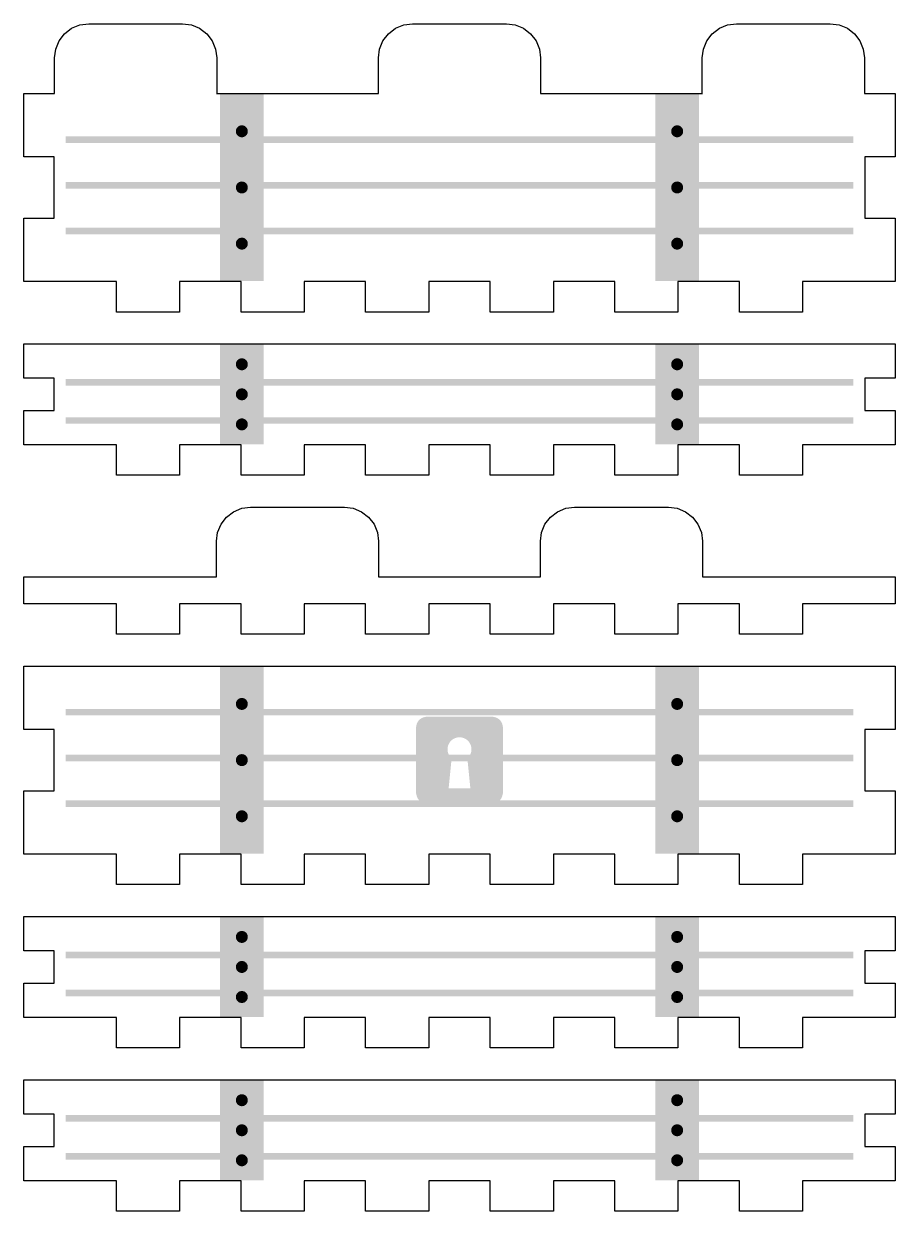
# Model space of a CAD drawing. Header units: millimetres. Extents: x 6 to 299, y 6 to 451.
# Drawn here: x 89 to 169, y 10.9 to 119.9 of the extents above; entities that cross this region are included whole.
import ezdxf

# ---------------------------------------------------------------- set-up
doc = ezdxf.new("R2010")
doc.units = ezdxf.units.MM
doc.layers.add('CUT', color=1, linetype='Continuous')
doc.layers.add('RASTER', color=7, linetype='Continuous')

msp = doc.modelspace()

# ---------------------------------------------------------------- hatches: boundary and pattern name
at = {"layer": 'RASTER'}
for points in [[(107, 113.5), (111, 113.5), (111, 96.3), (107, 96.3)], [(147, 113.5), (151, 113.5), (151, 96.3), (147, 96.3)], [(109.55, 110.06), (109.545, 109.988), (109.531, 109.918), (109.508, 109.85), (109.476, 109.785), (109.436, 109.725), (109.389, 109.671), (109.335, 109.624), (109.275, 109.584), (109.21, 109.552), (109.142, 109.529), (109.072, 109.515), (109, 109.51), (108.928, 109.515), (108.858, 109.529), (108.79, 109.552), (108.725, 109.584), (108.665, 109.624), (108.611, 109.671), (108.564, 109.725), (108.524, 109.785), (108.492, 109.85), (108.469, 109.918), (108.455, 109.988), (108.45, 110.06), (108.455, 110.132), (108.469, 110.202), (108.492, 110.27), (108.524, 110.335), (108.564, 110.395), (108.611, 110.449), (108.665, 110.496), (108.725, 110.536), (108.79, 110.568), (108.858, 110.591), (108.928, 110.605), (109, 110.61), (109.072, 110.605), (109.142, 110.591), (109.21, 110.568), (109.275, 110.536), (109.335, 110.496), (109.389, 110.449), (109.436, 110.395), (109.476, 110.335), (109.508, 110.27), (109.531, 110.202), (109.545, 110.132)], [(149.55, 110.06), (149.545, 109.988), (149.531, 109.918), (149.508, 109.85), (149.476, 109.785), (149.436, 109.725), (149.389, 109.671), (149.335, 109.624), (149.275, 109.584), (149.21, 109.552), (149.142, 109.529), (149.072, 109.515), (149, 109.51), (148.928, 109.515), (148.858, 109.529), (148.79, 109.552), (148.725, 109.584), (148.665, 109.624), (148.611, 109.671), (148.564, 109.725), (148.524, 109.785), (148.492, 109.85), (148.469, 109.918), (148.455, 109.988), (148.45, 110.06), (148.455, 110.132), (148.469, 110.202), (148.492, 110.27), (148.524, 110.335), (148.564, 110.395), (148.611, 110.449), (148.665, 110.496), (148.725, 110.536), (148.79, 110.568), (148.858, 110.591), (148.928, 110.605), (149, 110.61), (149.072, 110.605), (149.142, 110.591), (149.21, 110.568), (149.275, 110.536), (149.335, 110.496), (149.389, 110.449), (149.436, 110.395), (149.476, 110.335), (149.508, 110.27), (149.531, 110.202), (149.545, 110.132)], [(92.8, 109.6), (165.2, 109.6), (165.2, 109), (92.8, 109)], [(92.8, 105.4), (165.2, 105.4), (165.2, 104.8), (92.8, 104.8)], [(109.55, 104.9), (109.545, 104.828), (109.531, 104.758), (109.508, 104.69), (109.476, 104.625), (109.436, 104.565), (109.389, 104.511), (109.335, 104.464), (109.275, 104.424), (109.21, 104.392), (109.142, 104.369), (109.072, 104.355), (109, 104.35), (108.928, 104.355), (108.858, 104.369), (108.79, 104.392), (108.725, 104.424), (108.665, 104.464), (108.611, 104.511), (108.564, 104.565), (108.524, 104.625), (108.492, 104.69), (108.469, 104.758), (108.455, 104.828), (108.45, 104.9), (108.455, 104.972), (108.469, 105.042), (108.492, 105.11), (108.524, 105.175), (108.564, 105.235), (108.611, 105.289), (108.665, 105.336), (108.725, 105.376), (108.79, 105.408), (108.858, 105.431), (108.928, 105.445), (109, 105.45), (109.072, 105.445), (109.142, 105.431), (109.21, 105.408), (109.275, 105.376), (109.335, 105.336), (109.389, 105.289), (109.436, 105.235), (109.476, 105.175), (109.508, 105.11), (109.531, 105.042), (109.545, 104.972)], [(149.55, 104.9), (149.545, 104.828), (149.531, 104.758), (149.508, 104.69), (149.476, 104.625), (149.436, 104.565), (149.389, 104.511), (149.335, 104.464), (149.275, 104.424), (149.21, 104.392), (149.142, 104.369), (149.072, 104.355), (149, 104.35), (148.928, 104.355), (148.858, 104.369), (148.79, 104.392), (148.725, 104.424), (148.665, 104.464), (148.611, 104.511), (148.564, 104.565), (148.524, 104.625), (148.492, 104.69), (148.469, 104.758), (148.455, 104.828), (148.45, 104.9), (148.455, 104.972), (148.469, 105.042), (148.492, 105.11), (148.524, 105.175), (148.564, 105.235), (148.611, 105.289), (148.665, 105.336), (148.725, 105.376), (148.79, 105.408), (148.858, 105.431), (148.928, 105.445), (149, 105.45), (149.072, 105.445), (149.142, 105.431), (149.21, 105.408), (149.275, 105.376), (149.335, 105.336), (149.389, 105.289), (149.436, 105.235), (149.476, 105.175), (149.508, 105.11), (149.531, 105.042), (149.545, 104.972)], [(92.8, 101.2), (165.2, 101.2), (165.2, 100.6), (92.8, 100.6)], [(109.55, 99.74), (109.545, 99.668), (109.531, 99.598), (109.508, 99.53), (109.476, 99.465), (109.436, 99.405), (109.389, 99.351), (109.335, 99.304), (109.275, 99.264), (109.21, 99.232), (109.142, 99.209), (109.072, 99.195), (109, 99.19), (108.928, 99.195), (108.858, 99.209), (108.79, 99.232), (108.725, 99.264), (108.665, 99.304), (108.611, 99.351), (108.564, 99.405), (108.524, 99.465), (108.492, 99.53), (108.469, 99.598), (108.455, 99.668), (108.45, 99.74), (108.455, 99.812), (108.469, 99.882), (108.492, 99.95), (108.524, 100.015), (108.564, 100.075), (108.611, 100.129), (108.665, 100.176), (108.725, 100.216), (108.79, 100.248), (108.858, 100.271), (108.928, 100.285), (109, 100.29), (109.072, 100.285), (109.142, 100.271), (109.21, 100.248), (109.275, 100.216), (109.335, 100.176), (109.389, 100.129), (109.436, 100.075), (109.476, 100.015), (109.508, 99.95), (109.531, 99.882), (109.545, 99.812)], [(149.55, 99.74), (149.545, 99.668), (149.531, 99.598), (149.508, 99.53), (149.476, 99.465), (149.436, 99.405), (149.389, 99.351), (149.335, 99.304), (149.275, 99.264), (149.21, 99.232), (149.142, 99.209), (149.072, 99.195), (149, 99.19), (148.928, 99.195), (148.858, 99.209), (148.79, 99.232), (148.725, 99.264), (148.665, 99.304), (148.611, 99.351), (148.564, 99.405), (148.524, 99.465), (148.492, 99.53), (148.469, 99.598), (148.455, 99.668), (148.45, 99.74), (148.455, 99.812), (148.469, 99.882), (148.492, 99.95), (148.524, 100.015), (148.564, 100.075), (148.611, 100.129), (148.665, 100.176), (148.725, 100.216), (148.79, 100.248), (148.858, 100.271), (148.928, 100.285), (149, 100.29), (149.072, 100.285), (149.142, 100.271), (149.21, 100.248), (149.275, 100.216), (149.335, 100.176), (149.389, 100.129), (149.436, 100.075), (149.476, 100.015), (149.508, 99.95), (149.531, 99.882), (149.545, 99.812)], [(107, 90.5), (111, 90.5), (111, 81.3), (107, 81.3)], [(147, 90.5), (151, 90.5), (151, 81.3), (147, 81.3)], [(109.55, 88.66), (109.545, 88.588), (109.531, 88.518), (109.508, 88.45), (109.476, 88.385), (109.436, 88.325), (109.389, 88.271), (109.335, 88.224), (109.275, 88.184), (109.21, 88.152), (109.142, 88.129), (109.072, 88.115), (109, 88.11), (108.928, 88.115), (108.858, 88.129), (108.79, 88.152), (108.725, 88.184), (108.665, 88.224), (108.611, 88.271), (108.564, 88.325), (108.524, 88.385), (108.492, 88.45), (108.469, 88.518), (108.455, 88.588), (108.45, 88.66), (108.455, 88.732), (108.469, 88.802), (108.492, 88.87), (108.524, 88.935), (108.564, 88.995), (108.611, 89.049), (108.665, 89.096), (108.725, 89.136), (108.79, 89.168), (108.858, 89.191), (108.928, 89.205), (109, 89.21), (109.072, 89.205), (109.142, 89.191), (109.21, 89.168), (109.275, 89.136), (109.335, 89.096), (109.389, 89.049), (109.436, 88.995), (109.476, 88.935), (109.508, 88.87), (109.531, 88.802), (109.545, 88.732)], [(149.55, 88.66), (149.545, 88.588), (149.531, 88.518), (149.508, 88.45), (149.476, 88.385), (149.436, 88.325), (149.389, 88.271), (149.335, 88.224), (149.275, 88.184), (149.21, 88.152), (149.142, 88.129), (149.072, 88.115), (149, 88.11), (148.928, 88.115), (148.858, 88.129), (148.79, 88.152), (148.725, 88.184), (148.665, 88.224), (148.611, 88.271), (148.564, 88.325), (148.524, 88.385), (148.492, 88.45), (148.469, 88.518), (148.455, 88.588), (148.45, 88.66), (148.455, 88.732), (148.469, 88.802), (148.492, 88.87), (148.524, 88.935), (148.564, 88.995), (148.611, 89.049), (148.665, 89.096), (148.725, 89.136), (148.79, 89.168), (148.858, 89.191), (148.928, 89.205), (149, 89.21), (149.072, 89.205), (149.142, 89.191), (149.21, 89.168), (149.275, 89.136), (149.335, 89.096), (149.389, 89.049), (149.436, 88.995), (149.476, 88.935), (149.508, 88.87), (149.531, 88.802), (149.545, 88.732)], [(92.8, 87.3), (165.2, 87.3), (165.2, 86.7), (92.8, 86.7)], [(109.55, 85.9), (109.545, 85.828), (109.531, 85.758), (109.508, 85.69), (109.476, 85.625), (109.436, 85.565), (109.389, 85.511), (109.335, 85.464), (109.275, 85.424), (109.21, 85.392), (109.142, 85.369), (109.072, 85.355), (109, 85.35), (108.928, 85.355), (108.858, 85.369), (108.79, 85.392), (108.725, 85.424), (108.665, 85.464), (108.611, 85.511), (108.564, 85.565), (108.524, 85.625), (108.492, 85.69), (108.469, 85.758), (108.455, 85.828), (108.45, 85.9), (108.455, 85.972), (108.469, 86.042), (108.492, 86.11), (108.524, 86.175), (108.564, 86.235), (108.611, 86.289), (108.665, 86.336), (108.725, 86.376), (108.79, 86.408), (108.858, 86.431), (108.928, 86.445), (109, 86.45), (109.072, 86.445), (109.142, 86.431), (109.21, 86.408), (109.275, 86.376), (109.335, 86.336), (109.389, 86.289), (109.436, 86.235), (109.476, 86.175), (109.508, 86.11), (109.531, 86.042), (109.545, 85.972)], [(149.55, 85.9), (149.545, 85.828), (149.531, 85.758), (149.508, 85.69), (149.476, 85.625), (149.436, 85.565), (149.389, 85.511), (149.335, 85.464), (149.275, 85.424), (149.21, 85.392), (149.142, 85.369), (149.072, 85.355), (149, 85.35), (148.928, 85.355), (148.858, 85.369), (148.79, 85.392), (148.725, 85.424), (148.665, 85.464), (148.611, 85.511), (148.564, 85.565), (148.524, 85.625), (148.492, 85.69), (148.469, 85.758), (148.455, 85.828), (148.45, 85.9), (148.455, 85.972), (148.469, 86.042), (148.492, 86.11), (148.524, 86.175), (148.564, 86.235), (148.611, 86.289), (148.665, 86.336), (148.725, 86.376), (148.79, 86.408), (148.858, 86.431), (148.928, 86.445), (149, 86.45), (149.072, 86.445), (149.142, 86.431), (149.21, 86.408), (149.275, 86.376), (149.335, 86.336), (149.389, 86.289), (149.436, 86.235), (149.476, 86.175), (149.508, 86.11), (149.531, 86.042), (149.545, 85.972)], [(92.8, 83.8), (165.2, 83.8), (165.2, 83.2), (92.8, 83.2)], [(109.55, 83.14), (109.545, 83.068), (109.531, 82.998), (109.508, 82.93), (109.476, 82.865), (109.436, 82.805), (109.389, 82.751), (109.335, 82.704), (109.275, 82.664), (109.21, 82.632), (109.142, 82.609), (109.072, 82.595), (109, 82.59), (108.928, 82.595), (108.858, 82.609), (108.79, 82.632), (108.725, 82.664), (108.665, 82.704), (108.611, 82.751), (108.564, 82.805), (108.524, 82.865), (108.492, 82.93), (108.469, 82.998), (108.455, 83.068), (108.45, 83.14), (108.455, 83.212), (108.469, 83.282), (108.492, 83.35), (108.524, 83.415), (108.564, 83.475), (108.611, 83.529), (108.665, 83.576), (108.725, 83.616), (108.79, 83.648), (108.858, 83.671), (108.928, 83.685), (109, 83.69), (109.072, 83.685), (109.142, 83.671), (109.21, 83.648), (109.275, 83.616), (109.335, 83.576), (109.389, 83.529), (109.436, 83.475), (109.476, 83.415), (109.508, 83.35), (109.531, 83.282), (109.545, 83.212)], [(149.55, 83.14), (149.545, 83.068), (149.531, 82.998), (149.508, 82.93), (149.476, 82.865), (149.436, 82.805), (149.389, 82.751), (149.335, 82.704), (149.275, 82.664), (149.21, 82.632), (149.142, 82.609), (149.072, 82.595), (149, 82.59), (148.928, 82.595), (148.858, 82.609), (148.79, 82.632), (148.725, 82.664), (148.665, 82.704), (148.611, 82.751), (148.564, 82.805), (148.524, 82.865), (148.492, 82.93), (148.469, 82.998), (148.455, 83.068), (148.45, 83.14), (148.455, 83.212), (148.469, 83.282), (148.492, 83.35), (148.524, 83.415), (148.564, 83.475), (148.611, 83.529), (148.665, 83.576), (148.725, 83.616), (148.79, 83.648), (148.858, 83.671), (148.928, 83.685), (149, 83.69), (149.072, 83.685), (149.142, 83.671), (149.21, 83.648), (149.275, 83.616), (149.335, 83.576), (149.389, 83.529), (149.436, 83.475), (149.476, 83.415), (149.508, 83.35), (149.531, 83.282), (149.545, 83.212)], [(107, 60.9), (111, 60.9), (111, 43.7), (107, 43.7)], [(147, 60.9), (151, 60.9), (151, 43.7), (147, 43.7)], [(109.55, 57.46), (109.545, 57.388), (109.531, 57.318), (109.508, 57.25), (109.476, 57.185), (109.436, 57.125), (109.389, 57.071), (109.335, 57.024), (109.275, 56.984), (109.21, 56.952), (109.142, 56.929), (109.072, 56.915), (109, 56.91), (108.928, 56.915), (108.858, 56.929), (108.79, 56.952), (108.725, 56.984), (108.665, 57.024), (108.611, 57.071), (108.564, 57.125), (108.524, 57.185), (108.492, 57.25), (108.469, 57.318), (108.455, 57.388), (108.45, 57.46), (108.455, 57.532), (108.469, 57.602), (108.492, 57.67), (108.524, 57.735), (108.564, 57.795), (108.611, 57.849), (108.665, 57.896), (108.725, 57.936), (108.79, 57.968), (108.858, 57.991), (108.928, 58.005), (109, 58.01), (109.072, 58.005), (109.142, 57.991), (109.21, 57.968), (109.275, 57.936), (109.335, 57.896), (109.389, 57.849), (109.436, 57.795), (109.476, 57.735), (109.508, 57.67), (109.531, 57.602), (109.545, 57.532)], [(149.55, 57.46), (149.545, 57.388), (149.531, 57.318), (149.508, 57.25), (149.476, 57.185), (149.436, 57.125), (149.389, 57.071), (149.335, 57.024), (149.275, 56.984), (149.21, 56.952), (149.142, 56.929), (149.072, 56.915), (149, 56.91), (148.928, 56.915), (148.858, 56.929), (148.79, 56.952), (148.725, 56.984), (148.665, 57.024), (148.611, 57.071), (148.564, 57.125), (148.524, 57.185), (148.492, 57.25), (148.469, 57.318), (148.455, 57.388), (148.45, 57.46), (148.455, 57.532), (148.469, 57.602), (148.492, 57.67), (148.524, 57.735), (148.564, 57.795), (148.611, 57.849), (148.665, 57.896), (148.725, 57.936), (148.79, 57.968), (148.858, 57.991), (148.928, 58.005), (149, 58.01), (149.072, 58.005), (149.142, 57.991), (149.21, 57.968), (149.275, 57.936), (149.335, 57.896), (149.389, 57.849), (149.436, 57.795), (149.476, 57.735), (149.508, 57.67), (149.531, 57.602), (149.545, 57.532)], [(92.8, 57), (165.2, 57), (165.2, 56.4), (92.8, 56.4)], [(92.8, 52.8), (165.2, 52.8), (165.2, 52.2), (92.8, 52.2)], [(109.55, 52.3), (109.545, 52.228), (109.531, 52.158), (109.508, 52.09), (109.476, 52.025), (109.436, 51.965), (109.389, 51.911), (109.335, 51.864), (109.275, 51.824), (109.21, 51.792), (109.142, 51.769), (109.072, 51.755), (109, 51.75), (108.928, 51.755), (108.858, 51.769), (108.79, 51.792), (108.725, 51.824), (108.665, 51.864), (108.611, 51.911), (108.564, 51.965), (108.524, 52.025), (108.492, 52.09), (108.469, 52.158), (108.455, 52.228), (108.45, 52.3), (108.455, 52.372), (108.469, 52.442), (108.492, 52.51), (108.524, 52.575), (108.564, 52.635), (108.611, 52.689), (108.665, 52.736), (108.725, 52.776), (108.79, 52.808), (108.858, 52.831), (108.928, 52.845), (109, 52.85), (109.072, 52.845), (109.142, 52.831), (109.21, 52.808), (109.275, 52.776), (109.335, 52.736), (109.389, 52.689), (109.436, 52.635), (109.476, 52.575), (109.508, 52.51), (109.531, 52.442), (109.545, 52.372)], [(149.55, 52.3), (149.545, 52.228), (149.531, 52.158), (149.508, 52.09), (149.476, 52.025), (149.436, 51.965), (149.389, 51.911), (149.335, 51.864), (149.275, 51.824), (149.21, 51.792), (149.142, 51.769), (149.072, 51.755), (149, 51.75), (148.928, 51.755), (148.858, 51.769), (148.79, 51.792), (148.725, 51.824), (148.665, 51.864), (148.611, 51.911), (148.564, 51.965), (148.524, 52.025), (148.492, 52.09), (148.469, 52.158), (148.455, 52.228), (148.45, 52.3), (148.455, 52.372), (148.469, 52.442), (148.492, 52.51), (148.524, 52.575), (148.564, 52.635), (148.611, 52.689), (148.665, 52.736), (148.725, 52.776), (148.79, 52.808), (148.858, 52.831), (148.928, 52.845), (149, 52.85), (149.072, 52.845), (149.142, 52.831), (149.21, 52.808), (149.275, 52.776), (149.335, 52.736), (149.389, 52.689), (149.436, 52.635), (149.476, 52.575), (149.508, 52.51), (149.531, 52.442), (149.545, 52.372)], [(92.8, 48.6), (165.2, 48.6), (165.2, 48), (92.8, 48)], [(109.55, 47.14), (109.545, 47.068), (109.531, 46.998), (109.508, 46.93), (109.476, 46.865), (109.436, 46.805), (109.389, 46.751), (109.335, 46.704), (109.275, 46.664), (109.21, 46.632), (109.142, 46.609), (109.072, 46.595), (109, 46.59), (108.928, 46.595), (108.858, 46.609), (108.79, 46.632), (108.725, 46.664), (108.665, 46.704), (108.611, 46.751), (108.564, 46.805), (108.524, 46.865), (108.492, 46.93), (108.469, 46.998), (108.455, 47.068), (108.45, 47.14), (108.455, 47.212), (108.469, 47.282), (108.492, 47.35), (108.524, 47.415), (108.564, 47.475), (108.611, 47.529), (108.665, 47.576), (108.725, 47.616), (108.79, 47.648), (108.858, 47.671), (108.928, 47.685), (109, 47.69), (109.072, 47.685), (109.142, 47.671), (109.21, 47.648), (109.275, 47.616), (109.335, 47.576), (109.389, 47.529), (109.436, 47.475), (109.476, 47.415), (109.508, 47.35), (109.531, 47.282), (109.545, 47.212)], [(149.55, 47.14), (149.545, 47.068), (149.531, 46.998), (149.508, 46.93), (149.476, 46.865), (149.436, 46.805), (149.389, 46.751), (149.335, 46.704), (149.275, 46.664), (149.21, 46.632), (149.142, 46.609), (149.072, 46.595), (149, 46.59), (148.928, 46.595), (148.858, 46.609), (148.79, 46.632), (148.725, 46.664), (148.665, 46.704), (148.611, 46.751), (148.564, 46.805), (148.524, 46.865), (148.492, 46.93), (148.469, 46.998), (148.455, 47.068), (148.45, 47.14), (148.455, 47.212), (148.469, 47.282), (148.492, 47.35), (148.524, 47.415), (148.564, 47.475), (148.611, 47.529), (148.665, 47.576), (148.725, 47.616), (148.79, 47.648), (148.858, 47.671), (148.928, 47.685), (149, 47.69), (149.072, 47.685), (149.142, 47.671), (149.21, 47.648), (149.275, 47.616), (149.335, 47.576), (149.389, 47.529), (149.436, 47.475), (149.476, 47.415), (149.508, 47.35), (149.531, 47.282), (149.545, 47.212)], [(107, 37.9), (111, 37.9), (111, 28.7), (107, 28.7)], [(147, 37.9), (151, 37.9), (151, 28.7), (147, 28.7)], [(109.55, 36.06), (109.545, 35.988), (109.531, 35.918), (109.508, 35.85), (109.476, 35.785), (109.436, 35.725), (109.389, 35.671), (109.335, 35.624), (109.275, 35.584), (109.21, 35.552), (109.142, 35.529), (109.072, 35.515), (109, 35.51), (108.928, 35.515), (108.858, 35.529), (108.79, 35.552), (108.725, 35.584), (108.665, 35.624), (108.611, 35.671), (108.564, 35.725), (108.524, 35.785), (108.492, 35.85), (108.469, 35.918), (108.455, 35.988), (108.45, 36.06), (108.455, 36.132), (108.469, 36.202), (108.492, 36.27), (108.524, 36.335), (108.564, 36.395), (108.611, 36.449), (108.665, 36.496), (108.725, 36.536), (108.79, 36.568), (108.858, 36.591), (108.928, 36.605), (109, 36.61), (109.072, 36.605), (109.142, 36.591), (109.21, 36.568), (109.275, 36.536), (109.335, 36.496), (109.389, 36.449), (109.436, 36.395), (109.476, 36.335), (109.508, 36.27), (109.531, 36.202), (109.545, 36.132)], [(149.55, 36.06), (149.545, 35.988), (149.531, 35.918), (149.508, 35.85), (149.476, 35.785), (149.436, 35.725), (149.389, 35.671), (149.335, 35.624), (149.275, 35.584), (149.21, 35.552), (149.142, 35.529), (149.072, 35.515), (149, 35.51), (148.928, 35.515), (148.858, 35.529), (148.79, 35.552), (148.725, 35.584), (148.665, 35.624), (148.611, 35.671), (148.564, 35.725), (148.524, 35.785), (148.492, 35.85), (148.469, 35.918), (148.455, 35.988), (148.45, 36.06), (148.455, 36.132), (148.469, 36.202), (148.492, 36.27), (148.524, 36.335), (148.564, 36.395), (148.611, 36.449), (148.665, 36.496), (148.725, 36.536), (148.79, 36.568), (148.858, 36.591), (148.928, 36.605), (149, 36.61), (149.072, 36.605), (149.142, 36.591), (149.21, 36.568), (149.275, 36.536), (149.335, 36.496), (149.389, 36.449), (149.436, 36.395), (149.476, 36.335), (149.508, 36.27), (149.531, 36.202), (149.545, 36.132)], [(92.8, 34.7), (165.2, 34.7), (165.2, 34.1), (92.8, 34.1)], [(109.55, 33.3), (109.545, 33.228), (109.531, 33.158), (109.508, 33.09), (109.476, 33.025), (109.436, 32.965), (109.389, 32.911), (109.335, 32.864), (109.275, 32.824), (109.21, 32.792), (109.142, 32.769), (109.072, 32.755), (109, 32.75), (108.928, 32.755), (108.858, 32.769), (108.79, 32.792), (108.725, 32.824), (108.665, 32.864), (108.611, 32.911), (108.564, 32.965), (108.524, 33.025), (108.492, 33.09), (108.469, 33.158), (108.455, 33.228), (108.45, 33.3), (108.455, 33.372), (108.469, 33.442), (108.492, 33.51), (108.524, 33.575), (108.564, 33.635), (108.611, 33.689), (108.665, 33.736), (108.725, 33.776), (108.79, 33.808), (108.858, 33.831), (108.928, 33.845), (109, 33.85), (109.072, 33.845), (109.142, 33.831), (109.21, 33.808), (109.275, 33.776), (109.335, 33.736), (109.389, 33.689), (109.436, 33.635), (109.476, 33.575), (109.508, 33.51), (109.531, 33.442), (109.545, 33.372)], [(149.55, 33.3), (149.545, 33.228), (149.531, 33.158), (149.508, 33.09), (149.476, 33.025), (149.436, 32.965), (149.389, 32.911), (149.335, 32.864), (149.275, 32.824), (149.21, 32.792), (149.142, 32.769), (149.072, 32.755), (149, 32.75), (148.928, 32.755), (148.858, 32.769), (148.79, 32.792), (148.725, 32.824), (148.665, 32.864), (148.611, 32.911), (148.564, 32.965), (148.524, 33.025), (148.492, 33.09), (148.469, 33.158), (148.455, 33.228), (148.45, 33.3), (148.455, 33.372), (148.469, 33.442), (148.492, 33.51), (148.524, 33.575), (148.564, 33.635), (148.611, 33.689), (148.665, 33.736), (148.725, 33.776), (148.79, 33.808), (148.858, 33.831), (148.928, 33.845), (149, 33.85), (149.072, 33.845), (149.142, 33.831), (149.21, 33.808), (149.275, 33.776), (149.335, 33.736), (149.389, 33.689), (149.436, 33.635), (149.476, 33.575), (149.508, 33.51), (149.531, 33.442), (149.545, 33.372)], [(92.8, 31.2), (165.2, 31.2), (165.2, 30.6), (92.8, 30.6)], [(109.55, 30.54), (109.545, 30.468), (109.531, 30.398), (109.508, 30.33), (109.476, 30.265), (109.436, 30.205), (109.389, 30.151), (109.335, 30.104), (109.275, 30.064), (109.21, 30.032), (109.142, 30.009), (109.072, 29.995), (109, 29.99), (108.928, 29.995), (108.858, 30.009), (108.79, 30.032), (108.725, 30.064), (108.665, 30.104), (108.611, 30.151), (108.564, 30.205), (108.524, 30.265), (108.492, 30.33), (108.469, 30.398), (108.455, 30.468), (108.45, 30.54), (108.455, 30.612), (108.469, 30.682), (108.492, 30.75), (108.524, 30.815), (108.564, 30.875), (108.611, 30.929), (108.665, 30.976), (108.725, 31.016), (108.79, 31.048), (108.858, 31.071), (108.928, 31.085), (109, 31.09), (109.072, 31.085), (109.142, 31.071), (109.21, 31.048), (109.275, 31.016), (109.335, 30.976), (109.389, 30.929), (109.436, 30.875), (109.476, 30.815), (109.508, 30.75), (109.531, 30.682), (109.545, 30.612)], [(149.55, 30.54), (149.545, 30.468), (149.531, 30.398), (149.508, 30.33), (149.476, 30.265), (149.436, 30.205), (149.389, 30.151), (149.335, 30.104), (149.275, 30.064), (149.21, 30.032), (149.142, 30.009), (149.072, 29.995), (149, 29.99), (148.928, 29.995), (148.858, 30.009), (148.79, 30.032), (148.725, 30.064), (148.665, 30.104), (148.611, 30.151), (148.564, 30.205), (148.524, 30.265), (148.492, 30.33), (148.469, 30.398), (148.455, 30.468), (148.45, 30.54), (148.455, 30.612), (148.469, 30.682), (148.492, 30.75), (148.524, 30.815), (148.564, 30.875), (148.611, 30.929), (148.665, 30.976), (148.725, 31.016), (148.79, 31.048), (148.858, 31.071), (148.928, 31.085), (149, 31.09), (149.072, 31.085), (149.142, 31.071), (149.21, 31.048), (149.275, 31.016), (149.335, 30.976), (149.389, 30.929), (149.436, 30.875), (149.476, 30.815), (149.508, 30.75), (149.531, 30.682), (149.545, 30.612)], [(107, 22.9), (111, 22.9), (111, 13.7), (107, 13.7)], [(147, 22.9), (151, 22.9), (151, 13.7), (147, 13.7)], [(109.55, 21.06), (109.545, 20.988), (109.531, 20.918), (109.508, 20.85), (109.476, 20.785), (109.436, 20.725), (109.389, 20.671), (109.335, 20.624), (109.275, 20.584), (109.21, 20.552), (109.142, 20.529), (109.072, 20.515), (109, 20.51), (108.928, 20.515), (108.858, 20.529), (108.79, 20.552), (108.725, 20.584), (108.665, 20.624), (108.611, 20.671), (108.564, 20.725), (108.524, 20.785), (108.492, 20.85), (108.469, 20.918), (108.455, 20.988), (108.45, 21.06), (108.455, 21.132), (108.469, 21.202), (108.492, 21.27), (108.524, 21.335), (108.564, 21.395), (108.611, 21.449), (108.665, 21.496), (108.725, 21.536), (108.79, 21.568), (108.858, 21.591), (108.928, 21.605), (109, 21.61), (109.072, 21.605), (109.142, 21.591), (109.21, 21.568), (109.275, 21.536), (109.335, 21.496), (109.389, 21.449), (109.436, 21.395), (109.476, 21.335), (109.508, 21.27), (109.531, 21.202), (109.545, 21.132)], [(149.55, 21.06), (149.545, 20.988), (149.531, 20.918), (149.508, 20.85), (149.476, 20.785), (149.436, 20.725), (149.389, 20.671), (149.335, 20.624), (149.275, 20.584), (149.21, 20.552), (149.142, 20.529), (149.072, 20.515), (149, 20.51), (148.928, 20.515), (148.858, 20.529), (148.79, 20.552), (148.725, 20.584), (148.665, 20.624), (148.611, 20.671), (148.564, 20.725), (148.524, 20.785), (148.492, 20.85), (148.469, 20.918), (148.455, 20.988), (148.45, 21.06), (148.455, 21.132), (148.469, 21.202), (148.492, 21.27), (148.524, 21.335), (148.564, 21.395), (148.611, 21.449), (148.665, 21.496), (148.725, 21.536), (148.79, 21.568), (148.858, 21.591), (148.928, 21.605), (149, 21.61), (149.072, 21.605), (149.142, 21.591), (149.21, 21.568), (149.275, 21.536), (149.335, 21.496), (149.389, 21.449), (149.436, 21.395), (149.476, 21.335), (149.508, 21.27), (149.531, 21.202), (149.545, 21.132)], [(92.8, 19.7), (165.2, 19.7), (165.2, 19.1), (92.8, 19.1)], [(109.55, 18.3), (109.545, 18.228), (109.531, 18.158), (109.508, 18.09), (109.476, 18.025), (109.436, 17.965), (109.389, 17.911), (109.335, 17.864), (109.275, 17.824), (109.21, 17.792), (109.142, 17.769), (109.072, 17.755), (109, 17.75), (108.928, 17.755), (108.858, 17.769), (108.79, 17.792), (108.725, 17.824), (108.665, 17.864), (108.611, 17.911), (108.564, 17.965), (108.524, 18.025), (108.492, 18.09), (108.469, 18.158), (108.455, 18.228), (108.45, 18.3), (108.455, 18.372), (108.469, 18.442), (108.492, 18.51), (108.524, 18.575), (108.564, 18.635), (108.611, 18.689), (108.665, 18.736), (108.725, 18.776), (108.79, 18.808), (108.858, 18.831), (108.928, 18.845), (109, 18.85), (109.072, 18.845), (109.142, 18.831), (109.21, 18.808), (109.275, 18.776), (109.335, 18.736), (109.389, 18.689), (109.436, 18.635), (109.476, 18.575), (109.508, 18.51), (109.531, 18.442), (109.545, 18.372)], [(149.55, 18.3), (149.545, 18.228), (149.531, 18.158), (149.508, 18.09), (149.476, 18.025), (149.436, 17.965), (149.389, 17.911), (149.335, 17.864), (149.275, 17.824), (149.21, 17.792), (149.142, 17.769), (149.072, 17.755), (149, 17.75), (148.928, 17.755), (148.858, 17.769), (148.79, 17.792), (148.725, 17.824), (148.665, 17.864), (148.611, 17.911), (148.564, 17.965), (148.524, 18.025), (148.492, 18.09), (148.469, 18.158), (148.455, 18.228), (148.45, 18.3), (148.455, 18.372), (148.469, 18.442), (148.492, 18.51), (148.524, 18.575), (148.564, 18.635), (148.611, 18.689), (148.665, 18.736), (148.725, 18.776), (148.79, 18.808), (148.858, 18.831), (148.928, 18.845), (149, 18.85), (149.072, 18.845), (149.142, 18.831), (149.21, 18.808), (149.275, 18.776), (149.335, 18.736), (149.389, 18.689), (149.436, 18.635), (149.476, 18.575), (149.508, 18.51), (149.531, 18.442), (149.545, 18.372)], [(92.8, 16.2), (165.2, 16.2), (165.2, 15.6), (92.8, 15.6)], [(109.55, 15.54), (109.545, 15.468), (109.531, 15.398), (109.508, 15.33), (109.476, 15.265), (109.436, 15.205), (109.389, 15.151), (109.335, 15.104), (109.275, 15.064), (109.21, 15.032), (109.142, 15.009), (109.072, 14.995), (109, 14.99), (108.928, 14.995), (108.858, 15.009), (108.79, 15.032), (108.725, 15.064), (108.665, 15.104), (108.611, 15.151), (108.564, 15.205), (108.524, 15.265), (108.492, 15.33), (108.469, 15.398), (108.455, 15.468), (108.45, 15.54), (108.455, 15.612), (108.469, 15.682), (108.492, 15.75), (108.524, 15.815), (108.564, 15.875), (108.611, 15.929), (108.665, 15.976), (108.725, 16.016), (108.79, 16.048), (108.858, 16.071), (108.928, 16.085), (109, 16.09), (109.072, 16.085), (109.142, 16.071), (109.21, 16.048), (109.275, 16.016), (109.335, 15.976), (109.389, 15.929), (109.436, 15.875), (109.476, 15.815), (109.508, 15.75), (109.531, 15.682), (109.545, 15.612)], [(149.55, 15.54), (149.545, 15.468), (149.531, 15.398), (149.508, 15.33), (149.476, 15.265), (149.436, 15.205), (149.389, 15.151), (149.335, 15.104), (149.275, 15.064), (149.21, 15.032), (149.142, 15.009), (149.072, 14.995), (149, 14.99), (148.928, 14.995), (148.858, 15.009), (148.79, 15.032), (148.725, 15.064), (148.665, 15.104), (148.611, 15.151), (148.564, 15.205), (148.524, 15.265), (148.492, 15.33), (148.469, 15.398), (148.455, 15.468), (148.45, 15.54), (148.455, 15.612), (148.469, 15.682), (148.492, 15.75), (148.524, 15.815), (148.564, 15.875), (148.611, 15.929), (148.665, 15.976), (148.725, 16.016), (148.79, 16.048), (148.858, 16.071), (148.928, 16.085), (149, 16.09), (149.072, 16.085), (149.142, 16.071), (149.21, 16.048), (149.275, 16.016), (149.335, 15.976), (149.389, 15.929), (149.436, 15.875), (149.476, 15.815), (149.508, 15.75), (149.531, 15.682), (149.545, 15.612)]]:
    msp.add_hatch(color=7, dxfattribs=at).paths.add_polyline_path(points)
h = msp.add_hatch(color=7, dxfattribs=at)
h.paths.add_polyline_path([(125, 55.1), (125.019, 55.381), (125.075, 55.625), (125.169, 55.831), (125.3, 56), (125.469, 56.131), (125.675, 56.225), (125.919, 56.281), (126.2, 56.3), (131.8, 56.3), (132.081, 56.281), (132.325, 56.225), (132.531, 56.131), (132.7, 56), (132.831, 55.831), (132.925, 55.625), (132.981, 55.381), (133, 55.1), (133, 49.5), (132.981, 49.219), (132.925, 48.975), (132.831, 48.769), (132.7, 48.6), (132.531, 48.469), (132.325, 48.375), (132.081, 48.319), (131.8, 48.3), (126.2, 48.3), (125.919, 48.319), (125.675, 48.375), (125.469, 48.469), (125.3, 48.6), (125.169, 48.769), (125.075, 48.975), (125.019, 49.219), (125, 49.5)])
h.paths.add_polyline_path([(130.1, 53.3), (130.091, 53.156), (130.063, 53.015), (130.016, 52.879), (129.953, 52.75), (129.873, 52.63), (129.778, 52.522), (129.67, 52.427), (129.55, 52.347), (129.421, 52.284), (129.285, 52.237), (129.144, 52.209), (129, 52.2), (128.856, 52.209), (128.715, 52.237), (128.579, 52.284), (128.45, 52.347), (128.33, 52.427), (128.222, 52.522), (128.127, 52.63), (128.047, 52.75), (127.984, 52.879), (127.937, 53.015), (127.909, 53.156), (127.9, 53.3), (127.909, 53.444), (127.937, 53.585), (127.984, 53.721), (128.047, 53.85), (128.127, 53.97), (128.222, 54.078), (128.33, 54.173), (128.45, 54.253), (128.579, 54.316), (128.715, 54.363), (128.856, 54.391), (129, 54.4), (129.144, 54.391), (129.285, 54.363), (129.421, 54.316), (129.55, 54.253), (129.67, 54.173), (129.778, 54.078), (129.873, 53.97), (129.953, 53.85), (130.016, 53.721), (130.063, 53.585), (130.091, 53.444)], flags=0)
h.paths.add_polyline_path([(128.3, 52.7), (128, 49.7), (130, 49.7), (129.7, 52.7), (128.3, 52.7)], flags=0)

# ---------------------------------------------------------------- linework, layer by layer
at = {"layer": 'CUT'}
for points in [[(91.8, 113.54), (91.79, 113.54), (91.79, 116.803), (91.897, 117.613), (92.21, 118.37), (92.709, 119.021), (93.36, 119.52), (94.117, 119.833), (94.927, 119.94), (103.553, 119.94), (104.363, 119.833), (105.12, 119.52), (105.771, 119.021), (106.27, 118.37), (106.583, 117.613), (106.69, 116.803), (106.69, 113.54), (106.68, 113.54), (121.56, 113.54), (121.55, 113.54), (121.55, 116.803), (121.657, 117.613), (121.97, 118.37), (122.469, 119.021), (123.12, 119.52), (123.877, 119.833), (124.687, 119.94), (133.313, 119.94), (134.123, 119.833), (134.88, 119.52), (135.531, 119.021), (136.03, 118.37), (136.343, 117.613), (136.45, 116.803), (136.45, 113.54), (136.44, 113.54), (151.32, 113.54), (151.31, 113.54), (151.31, 116.803), (151.417, 117.613), (151.73, 118.37), (152.229, 119.021), (152.88, 119.52), (153.637, 119.833), (154.447, 119.94), (163.073, 119.94), (163.883, 119.833), (164.64, 119.52), (165.291, 119.021), (165.79, 118.37), (166.103, 117.613), (166.21, 116.803), (166.21, 113.54), (166.2, 113.54), (169.04, 113.54), (169.04, 107.727), (166.24, 107.727), (166.24, 102.073), (169.04, 102.073), (169.04, 96.26), (166.2, 96.26), (160.517, 96.26), (160.517, 93.46), (154.714, 93.46), (154.714, 96.26), (149.071, 96.26), (149.071, 93.46), (143.268, 93.46), (143.268, 96.26), (137.625, 96.26), (137.625, 93.46), (131.822, 93.46), (131.822, 96.26), (126.178, 96.26), (126.178, 93.46), (120.375, 93.46), (120.375, 96.26), (114.732, 96.26), (114.732, 93.46), (108.929, 93.46), (108.929, 96.26), (103.286, 96.26), (103.286, 93.46), (97.483, 93.46), (97.483, 96.26), (91.8, 96.26), (88.96, 96.26), (88.96, 102.073), (91.76, 102.073), (91.76, 107.727), (88.96, 107.727), (88.96, 113.54)], [(91.8, 90.54), (166.2, 90.54), (169.04, 90.54), (169.04, 87.393), (166.24, 87.393), (166.24, 84.407), (169.04, 84.407), (169.04, 81.26), (166.2, 81.26), (160.517, 81.26), (160.517, 78.46), (154.714, 78.46), (154.714, 81.26), (149.071, 81.26), (149.071, 78.46), (143.268, 78.46), (143.268, 81.26), (137.625, 81.26), (137.625, 78.46), (131.822, 78.46), (131.822, 81.26), (126.178, 81.26), (126.178, 78.46), (120.375, 78.46), (120.375, 81.26), (114.732, 81.26), (114.732, 78.46), (108.929, 78.46), (108.929, 81.26), (103.286, 81.26), (103.286, 78.46), (97.483, 78.46), (97.483, 81.26), (91.8, 81.26), (88.96, 81.26), (88.96, 84.407), (91.76, 84.407), (91.76, 87.393), (88.96, 87.393), (88.96, 90.54)], [(88.96, 69.14), (91.8, 69.14), (106.68, 69.14), (106.67, 69.14), (106.67, 72.403), (106.777, 73.213), (107.09, 73.97), (107.589, 74.621), (108.24, 75.12), (108.997, 75.433), (109.807, 75.54), (118.433, 75.54), (119.243, 75.433), (120, 75.12), (120.651, 74.621), (121.15, 73.97), (121.463, 73.213), (121.57, 72.403), (121.57, 69.14), (121.56, 69.14), (136.44, 69.14), (136.43, 69.14), (136.43, 72.403), (136.537, 73.213), (136.85, 73.97), (137.349, 74.621), (138, 75.12), (138.757, 75.433), (139.567, 75.54), (148.193, 75.54), (149.003, 75.433), (149.76, 75.12), (150.411, 74.621), (150.91, 73.97), (151.223, 73.213), (151.33, 72.403), (151.33, 69.14), (151.32, 69.14), (166.2, 69.14), (169.04, 69.14), (169.04, 66.66), (166.2, 66.66), (160.517, 66.66), (160.517, 63.86), (154.714, 63.86), (154.714, 66.66), (149.071, 66.66), (149.071, 63.86), (143.268, 63.86), (143.268, 66.66), (137.625, 66.66), (137.625, 63.86), (131.822, 63.86), (131.822, 66.66), (126.178, 66.66), (126.178, 63.86), (120.375, 63.86), (120.375, 66.66), (114.732, 66.66), (114.732, 63.86), (108.929, 63.86), (108.929, 66.66), (103.286, 66.66), (103.286, 63.86), (97.483, 63.86), (97.483, 66.66), (91.8, 66.66), (88.96, 66.66)], [(91.8, 60.94), (166.2, 60.94), (169.04, 60.94), (169.04, 55.127), (166.24, 55.127), (166.24, 49.473), (169.04, 49.473), (169.04, 43.66), (166.2, 43.66), (160.517, 43.66), (160.517, 40.86), (154.714, 40.86), (154.714, 43.66), (149.071, 43.66), (149.071, 40.86), (143.268, 40.86), (143.268, 43.66), (137.625, 43.66), (137.625, 40.86), (131.822, 40.86), (131.822, 43.66), (126.178, 43.66), (126.178, 40.86), (120.375, 40.86), (120.375, 43.66), (114.732, 43.66), (114.732, 40.86), (108.929, 40.86), (108.929, 43.66), (103.286, 43.66), (103.286, 40.86), (97.483, 40.86), (97.483, 43.66), (91.8, 43.66), (88.96, 43.66), (88.96, 49.473), (91.76, 49.473), (91.76, 55.127), (88.96, 55.127), (88.96, 60.94)], [(91.8, 37.94), (166.2, 37.94), (169.04, 37.94), (169.04, 34.793), (166.24, 34.793), (166.24, 31.807), (169.04, 31.807), (169.04, 28.66), (166.2, 28.66), (160.517, 28.66), (160.517, 25.86), (154.714, 25.86), (154.714, 28.66), (149.071, 28.66), (149.071, 25.86), (143.268, 25.86), (143.268, 28.66), (137.625, 28.66), (137.625, 25.86), (131.822, 25.86), (131.822, 28.66), (126.178, 28.66), (126.178, 25.86), (120.375, 25.86), (120.375, 28.66), (114.732, 28.66), (114.732, 25.86), (108.929, 25.86), (108.929, 28.66), (103.286, 28.66), (103.286, 25.86), (97.483, 25.86), (97.483, 28.66), (91.8, 28.66), (88.96, 28.66), (88.96, 31.807), (91.76, 31.807), (91.76, 34.793), (88.96, 34.793), (88.96, 37.94)], [(91.8, 22.94), (166.2, 22.94), (169.04, 22.94), (169.04, 19.793), (166.24, 19.793), (166.24, 16.807), (169.04, 16.807), (169.04, 13.66), (166.2, 13.66), (160.517, 13.66), (160.517, 10.86), (154.714, 10.86), (154.714, 13.66), (149.071, 13.66), (149.071, 10.86), (143.268, 10.86), (143.268, 13.66), (137.625, 13.66), (137.625, 10.86), (131.822, 10.86), (131.822, 13.66), (126.178, 13.66), (126.178, 10.86), (120.375, 10.86), (120.375, 13.66), (114.732, 13.66), (114.732, 10.86), (108.929, 10.86), (108.929, 13.66), (103.286, 13.66), (103.286, 10.86), (97.483, 10.86), (97.483, 13.66), (91.8, 13.66), (88.96, 13.66), (88.96, 16.807), (91.76, 16.807), (91.76, 19.793), (88.96, 19.793), (88.96, 22.94)]]:
    msp.add_lwpolyline(points, close=True, dxfattribs=at)

doc.saveas('drawing.dxf')
